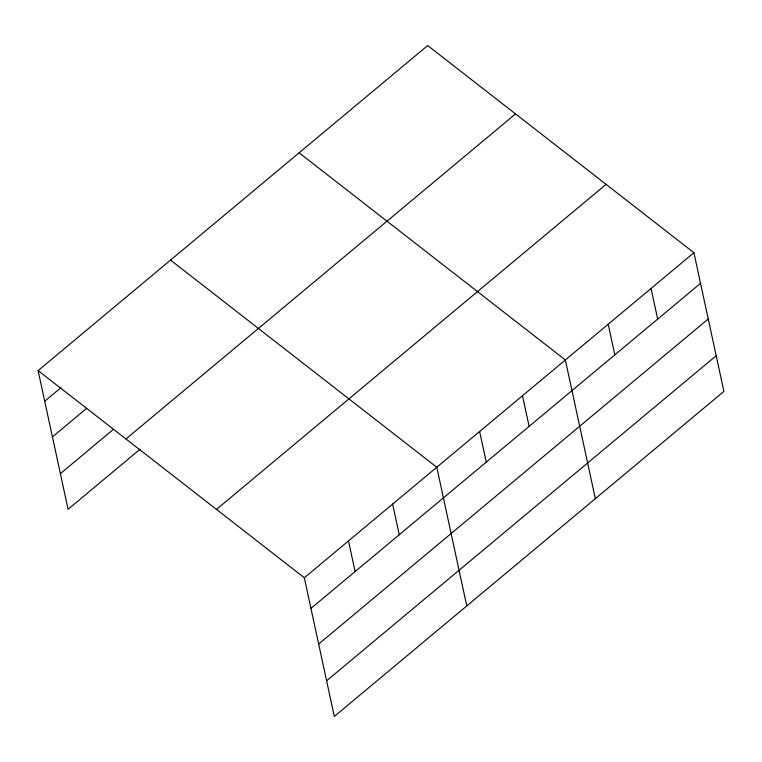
<?xml version="1.0" encoding="UTF-8"?>
<svg xmlns="http://www.w3.org/2000/svg" width="762" height="762" viewBox="0 0 762 762"><rect width="100%" height="100%" fill="white"/><g stroke="black" fill="none" stroke-linecap="round" stroke-linejoin="round"><path stroke-width="1.14" d="M38.1 370.608L427.682 45.549L693.915 252.708L723.9 391.392L334.318 716.451L304.333 577.767L38.1 370.608L68.085 509.292L140.17 449.151M44.72 401.241L60.941 387.706M52.435 436.902L86.677 408.327M60.379 473.64L113.538 429.282M125.959 438.969L515.541 113.909M216.475 509.407L606.057 184.347M304.333 577.767L693.915 252.708M310.953 608.4L700.535 283.34M318.668 644.052L708.25 318.992M326.612 680.79L716.194 355.73M299.123 152.819L565.356 359.978L595.341 498.662M170.555 260.09L436.788 467.249L466.773 605.933M651.062 288.465L657.682 319.097M608.209 324.221L614.829 354.854M522.503 395.735L529.123 426.368M479.641 431.492L486.27 462.124M392.64 504.082L399.259 534.714M348.491 540.925L355.111 571.557"/></g></svg>
